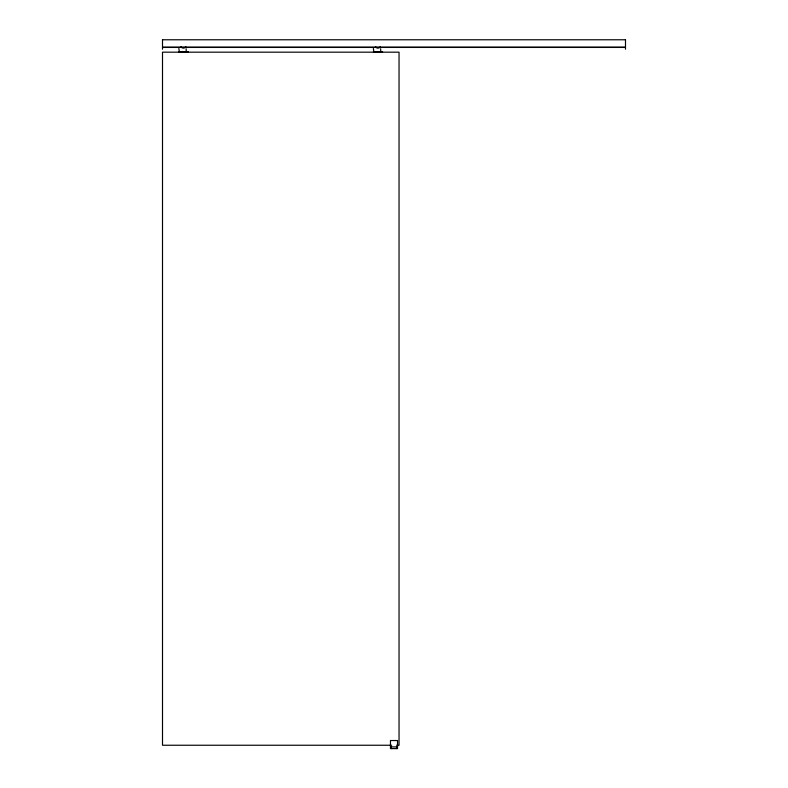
<?xml version="1.0" encoding="UTF-8"?>
<svg xmlns="http://www.w3.org/2000/svg" width="788" height="788" viewBox="0 0 788 788"><rect width="100%" height="100%" fill="white"/><g stroke="black" fill="none" stroke-linecap="round" stroke-linejoin="round"><path stroke-width="1.18" d="M187.977 52.175L187.977 51.584L178.965 51.584L187.977 51.653M382.485 52.175L382.485 51.584L373.482 51.594L382.485 51.653M178.994 52.402L178.965 51.584M373.512 52.402L373.482 51.584M187.977 51.594L179.3 51.594L178.965 49.27A1.458 1.458 0 0 1 178.896 48.472M382.485 51.594L373.817 51.594L373.482 49.27A1.458 1.458 0 0 1 373.404 48.472M162.505 39.774L625.495 39.774M162.505 47.181L625.495 47.181M162.505 47.438L625.495 47.438M391.685 745.241L162.505 745.241L162.505 52.175L399.043 52.175L399.043 745.241L396.591 745.241M390.474 746.916L397.526 746.916M380.643 48.758L380.752 51.594M186.135 48.758L186.234 51.594M625.495 39.498L625.495 49.22M396.689 746.916L396.689 748.6M391.311 746.916L391.311 748.6M162.505 39.498L162.505 49.22M185.801 46.728A2.778 2.778 0 0 1 180.984 46.728M380.318 46.728A2.778 2.778 0 0 1 375.502 46.728M397.526 740.533L390.474 740.533L390.474 748.6L397.526 748.6L397.526 740.533"/></g></svg>
